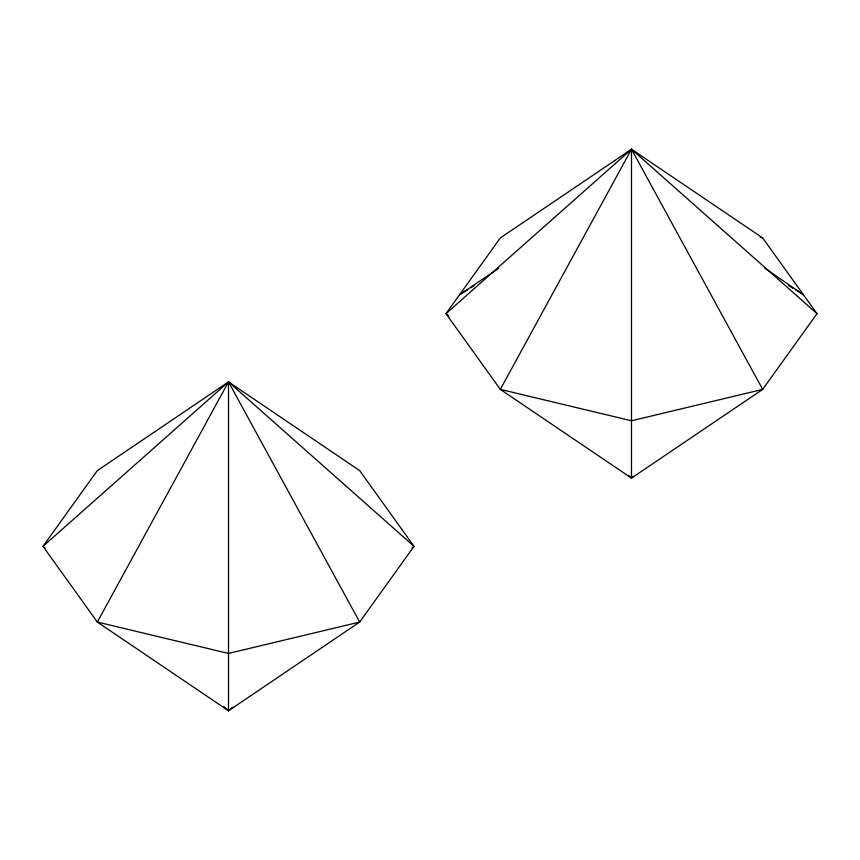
<?xml version="1.0" encoding="UTF-8"?>
<svg xmlns="http://www.w3.org/2000/svg" width="860" height="860" viewBox="0 0 860 860"><rect width="100%" height="100%" fill="white"/><g stroke="black" fill="none" stroke-linecap="round" stroke-linejoin="round"><path stroke-width="1.29" d="M412.004 548.11L414.015 546.337L228.502 381.883L97.331 622.059L228.502 710.779L359.673 622.059L414.015 546.337L359.673 470.603L228.502 381.883L97.331 470.603L43 546.337L97.331 622.059L228.502 653.428L359.673 622.059L228.502 381.883L43 546.337L45.01 548.11M817 313.663L631.498 149.221L500.327 389.397L631.498 478.117L762.669 389.397L817 313.663L762.669 237.94L631.498 149.221L500.327 237.94L445.985 313.663L500.327 389.397L631.498 420.766L762.669 389.397L631.498 149.221L445.985 313.663L448.866 316.222M223.493 706.339L228.502 710.779L232.512 707.221M628.52 475.483L631.498 478.117L633.476 476.354M498.671 268.374L459.573 294.733L467.528 289.788M470.947 287.67L474.354 285.552M760.143 237.338L762.669 237.94M788.631 285.552L793.178 288.379M795.457 289.788L803.412 294.733L764.551 268.008M631.498 149.221L631.498 478.117M228.502 381.883L228.502 710.779"/></g></svg>
